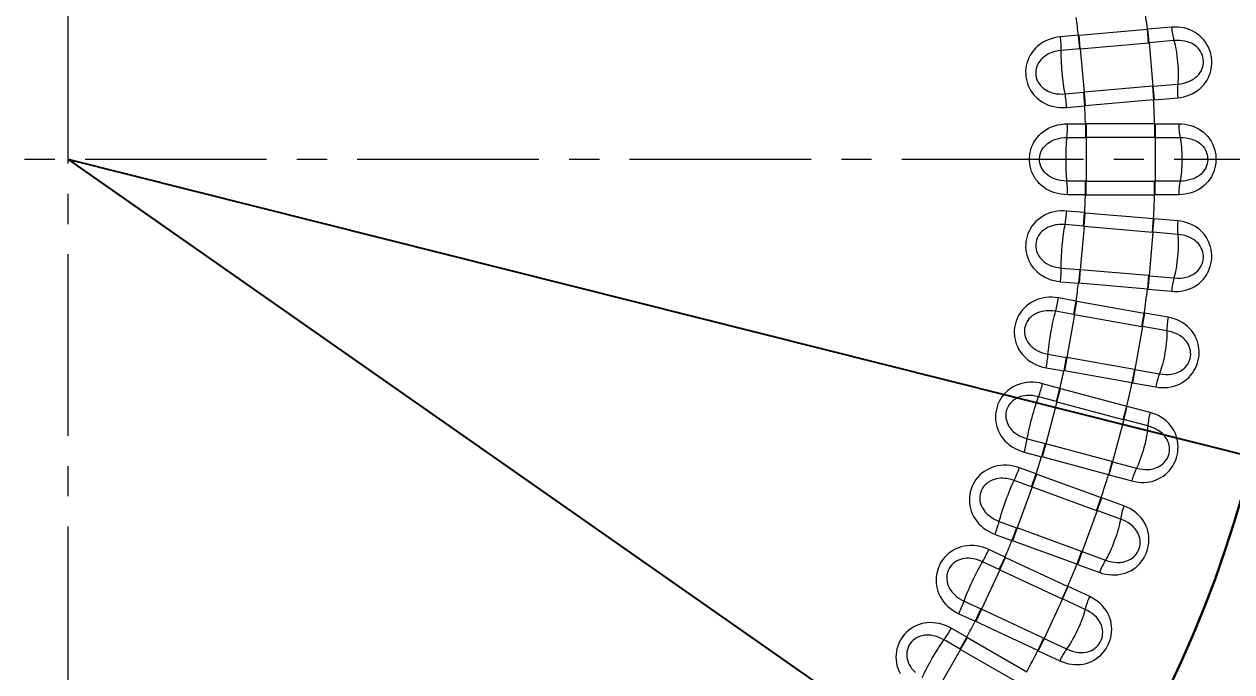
# Model space of a CAD drawing. Extents: x 407 to 892, y -26 to 445.
# Drawn here: x 550.23 to 585.16, y 168.78 to 187.52 of the extents above; entities that cross this region are included whole.
import ezdxf

# ---------------------------------------------------------------- set-up
doc = ezdxf.new("R2010")
doc.units = 0
doc.header["$LTSCALE"] = 7
doc.header["$MEASUREMENT"] = 0
doc.linetypes.add('CENTER2', pattern=[1.125, 0.75, -0.125, 0.125, -0.125])
doc.layers.get('0').update_dxf_attribs({"linetype": 'CONTINUOUS', "lineweight": 15})
for name, color, linetype, lineweight in [('1', 1, 'CENTER2', 15), ('3', 3, 'CONTINUOUS', 30), ('8', 251, 'CONTINUOUS', 15)]:
    doc.layers.add(name, color=color, linetype=linetype, lineweight=lineweight)
doc.styles.add('ITALICT', font='ITALICT.shx', dxfattribs={"width": 0.8, "height": 3})
doc.dimstyles.get("Standard").update_dxf_attribs({"dimtxt": 3, "dimasz": 3, "dimexe": 0.5, "dimexo": 0.5, "dimgap": 0.8, "dimtad": 1, "dimdsep": 46, "dimtxsty": 'ITALICT', "dimcen": 0.09, "dimazin": 2, "dimtfac": 1, "dimtmove": 0, "dimatfit": 3, "dimfxl": 1, "dimtolj": 1, "dimtzin": 0, "dimarcsym": 0})

# ---------------------------------------------------------------- blocks, each defined once
blk = doc.blocks.new('*D24')
at = {"color": 0, "lineweight": -2, "transparency": 16777216}
for p, q in [((550.991, 259.614), (435.38, 259.614)), ((435.88, 256.614), (435.88, 110.614)), ((550.991, 107.614), (435.38, 107.614))]:
    blk.add_line(p, q, dxfattribs=at)
at = {"color": 0, "transparency": 16777216}
for points in [[(435.38, 256.614), (436.38, 256.614), (435.88, 259.614)], [(435.38, 110.614), (436.38, 110.614), (435.88, 107.614)]]:
    blk.add_solid(points, dxfattribs=at)
at = {"color": 0, "transparency": 16777216, "insert": (433.58, 183.614), "char_height": 3, "attachment_point": 5, "rotation": 90, "style": 'ITALICT'}
blk.add_mtext('\\A1;152', dxfattribs=at)
blk = doc.blocks.new('*D30')
at = {"color": 0, "lineweight": -2, "transparency": 16777216}
for p, q in [((551.491, 183.614), (606.77, 169.716)), ((624.471, 165.266), (609.68, 168.985))]:
    blk.add_line(p, q, dxfattribs=at)
at = {"color": 0, "transparency": 16777216}
blk.add_solid([(609.802, 169.47), (609.558, 168.5), (606.77, 169.716)], dxfattribs=at)
at = {"color": 0, "transparency": 16777216, "insert": (620.71, 168.583), "char_height": 3, "attachment_point": 5, "rotation": 345.8882, "style": 'ITALICT'}
blk.add_mtext('\\A1;R57', dxfattribs=at)
blk = doc.blocks.new('*D31')
at = {"color": 0, "lineweight": -2, "transparency": 16777216}
for p, q in [((551.491, 183.614), (605.781, 145.644)), ((627.06, 130.763), (608.239, 143.925))]:
    blk.add_line(p, q, dxfattribs=at)
blk.add_arc((551.491, 183.614), 66.25, 321.48913, 325.46446, dxfattribs=at)
at = {"color": 0, "transparency": 16777216}
blk.add_solid([(608.526, 144.335), (607.952, 143.515), (605.781, 145.644)], dxfattribs=at)
at = {"color": 0, "transparency": 16777216, "insert": (622.243, 136.938), "char_height": 3, "attachment_point": 5, "rotation": 325.032, "style": 'ITALICT'}
blk.add_mtext('\\A1;R66.25', dxfattribs=at)
blk = doc.blocks.new('*D33')
at = {"color": 0, "lineweight": -2, "transparency": 16777216}
for p, q in [((491.115, 205.588), (474.637, 211.586)), ((488.491, 183.614), (469.704, 183.614))]:
    blk.add_line(p, q, dxfattribs=at)
blk.add_arc((551.491, 183.614), 81.286, 162.11471, 177.88529, dxfattribs=at)
at = {"color": 0, "transparency": 16777216}
for points in [[(473.66, 208.74), (474.606, 208.415), (475.106, 211.415)], [(470.76, 186.604), (469.76, 186.622), (470.204, 183.614)]]:
    blk.add_solid(points, dxfattribs=at)
at = {"color": 0, "transparency": 16777216, "insert": (469.174, 198.128), "char_height": 3, "attachment_point": 5, "rotation": 80, "style": 'ITALICT'}
blk.add_mtext('\\A1;20°', dxfattribs=at)
blk = doc.blocks.new('*D34')
at = {"color": 0, "lineweight": -2, "transparency": 16777216}
for p, q in [((499.341, 235.763), (487.736, 247.368)), ((488.491, 183.614), (461.329, 183.614))]:
    blk.add_line(p, q, dxfattribs=at)
blk.add_arc((551.491, 183.614), 89.662, 136.91715, 178.08285, dxfattribs=at)
at = {"color": 0, "transparency": 16777216}
for points in [[(485.645, 245.205), (486.364, 244.51), (488.09, 247.014)], [(462.379, 186.605), (461.379, 186.621), (461.829, 183.614)]]:
    blk.add_solid(points, dxfattribs=at)
at = {"color": 0, "transparency": 16777216, "insert": (466.529, 218.806), "char_height": 3, "attachment_point": 5, "rotation": 67.5, "style": 'ITALICT'}
blk.add_mtext('\\A1;45°', dxfattribs=at)

msp = doc.modelspace()

# ---------------------------------------------------------------- linework, layer by layer
at = {"layer": '1'}
for p, q in [((551.491, 259.614), (551.491, 107.614)), ((488.991, 183.614), (613.991, 183.614))]:
    msp.add_line(p, q, dxfattribs=at)
msp.add_arc((551.491, 183.614), 57, 193.4627, 347.3297, dxfattribs=at)
at = {"layer": '3'}
for radius in [44.5, 44.5, 40.215, 35.325]:
    msp.add_circle((551.491, 183.614), radius, dxfattribs=at)
at = {"layer": '8', "lineweight": 13, "ltscale": 0.049582}
for p, q in [((580.741, 187.201), (582.717, 187.374)), ((582.896, 185.332), (580.92, 185.16)), ((580.92, 182.067), (582.896, 181.895)), ((582.717, 179.853), (580.741, 180.026)), ((582.339, 177.534), (580.386, 177.878)), ((580.204, 176.981), (582.12, 176.467)), ((581.59, 174.488), (579.674, 175.001)), ((580.814, 172.269), (578.951, 172.948)), ((578.616, 172.095), (580.414, 171.257)), ((579.714, 169.757), (577.917, 170.595))]:
    msp.add_line(p, q, dxfattribs=at)
at = {"layer": '8', "lineweight": 13, "ltscale": 0.000371345}
for p, q in [((582.717, 187.374), (582.732, 187.375)), ((582.717, 179.853), (582.732, 179.852))]:
    msp.add_line(p, q, dxfattribs=at)
at = {"layer": '8', "lineweight": 13, "ltscale": 0.009853}
for p, q in [((582.751, 186.981), (582.717, 187.374)), ((580.776, 186.809), (580.741, 187.201)), ((580.885, 185.552), (580.92, 185.16)), ((582.861, 185.725), (582.896, 185.332)), ((580.925, 184.638), (580.926, 184.244)), ((580.943, 184.638), (580.943, 184.244)), ((582.926, 184.638), (582.926, 184.244)), ((580.925, 182.589), (580.926, 182.983)), ((580.943, 182.589), (580.943, 182.983)), ((582.926, 182.589), (582.926, 182.983)), ((580.885, 181.675), (580.92, 182.067)), ((582.861, 181.502), (582.896, 181.895)), ((580.776, 180.418), (580.741, 180.026)), ((582.751, 180.246), (582.717, 179.853)), ((580.588, 179.123), (580.655, 179.511)), ((580.605, 179.12), (580.673, 179.508)), ((582.558, 178.776), (582.626, 179.164)), ((580.369, 177.881), (580.3, 177.493)), ((580.386, 177.878), (580.317, 177.49)), ((582.339, 177.534), (582.27, 177.146)), ((580.086, 176.604), (580.187, 176.985)), ((580.102, 176.6), (580.204, 176.981)), ((582.018, 176.087), (582.12, 176.467)), ((579.759, 175.386), (579.657, 175.006)), ((579.776, 175.382), (579.674, 175.001)), ((581.692, 174.868), (581.59, 174.488)), ((579.382, 174.133), (579.517, 174.503)), ((581.246, 173.455), (581.381, 173.825)), ((578.935, 172.954), (578.799, 172.584)), ((578.951, 172.948), (578.816, 172.577)), ((580.814, 172.269), (580.68, 171.899)), ((578.434, 171.745), (578.6, 172.103)), ((578.45, 171.738), (578.616, 172.095)), ((580.247, 170.9), (580.414, 171.257)), ((577.901, 170.602), (577.734, 170.245)), ((577.917, 170.595), (577.75, 170.238)), ((577.312, 169.434), (577.509, 169.775)), ((579.714, 169.757), (579.548, 169.4))]:
    msp.add_line(p, q, dxfattribs=at)
at = {"layer": '8', "lineweight": 13, "ltscale": 0.017125}
for p, q in [((583.414, 187.435), (582.732, 187.375)), ((582.941, 184.638), (583.626, 184.638)), ((583.626, 182.589), (582.941, 182.589)), ((582.732, 179.852), (583.414, 179.793)), ((582.285, 177.143), (582.96, 177.025)), ((582.796, 176.286), (582.134, 176.463)), ((581.604, 174.484), (582.266, 174.307)), ((582.038, 173.585), (581.394, 173.82)), ((580.694, 171.894), (581.337, 171.66)), ((581.048, 170.961), (580.427, 171.251)), ((579.561, 169.393), (580.182, 169.104))]:
    msp.add_line(p, q, dxfattribs=at)
at = {"layer": '8', "lineweight": 13, "ltscale": 0.009852}
for p, q in [((582.768, 186.983), (582.732, 187.375)), ((580.759, 186.807), (580.723, 187.2)), ((580.869, 185.551), (580.902, 185.158)), ((582.878, 185.727), (582.91, 185.334)), ((582.941, 184.638), (582.943, 184.244)), ((582.941, 182.589), (582.943, 182.983)), ((580.869, 181.676), (580.902, 182.069)), ((582.878, 181.5), (582.91, 181.893)), ((580.759, 180.42), (580.723, 180.027)), ((582.768, 180.244), (582.732, 179.852)), ((582.574, 178.773), (582.641, 179.161)), ((582.355, 177.531), (582.285, 177.143)), ((582.034, 176.082), (582.134, 176.463)), ((581.708, 174.864), (581.604, 174.484)), ((579.366, 174.139), (579.5, 174.509)), ((577.297, 169.442), (577.494, 169.784)), ((579.729, 169.75), (579.561, 169.393))]:
    msp.add_line(p, q, dxfattribs=at)
at = {"layer": '8', "lineweight": 13, "ltscale": 0.012961}
for p, q in [((580.723, 187.2), (580.207, 187.155)), ((580.386, 185.113), (580.902, 185.158)), ((580.406, 184.639), (580.925, 184.638)), ((580.925, 182.589), (580.406, 182.589)), ((580.902, 182.069), (580.386, 182.114)), ((580.207, 180.072), (580.723, 180.027)), ((580.655, 179.511), (580.145, 179.602)), ((579.789, 177.583), (580.3, 177.493)), ((580.187, 176.985), (579.686, 177.12)), ((579.156, 175.14), (579.657, 175.006)), ((578.312, 172.761), (578.799, 172.584)), ((578.6, 172.103), (578.13, 172.322)), ((577.264, 170.464), (577.734, 170.245)), ((577.494, 169.784), (577.045, 170.043))]:
    msp.add_line(p, q, dxfattribs=at)
at = {"layer": '8', "lineweight": 13, "ltscale": 0.0004458}
for p, q in [((580.723, 187.2), (580.741, 187.201)), ((580.741, 180.026), (580.723, 180.027))]:
    msp.add_line(p, q, dxfattribs=at)
at = {"layer": '8', "lineweight": 13, "ltscale": 0.049583}
for p, q in [((580.776, 186.809), (582.751, 186.981)), ((582.861, 185.725), (580.885, 185.552)), ((582.926, 184.638), (580.943, 184.638)), ((582.926, 184.244), (580.943, 184.244)), ((580.943, 182.983), (582.926, 182.983)), ((580.943, 182.589), (582.926, 182.589)), ((580.885, 181.675), (582.861, 181.502)), ((582.751, 180.246), (580.776, 180.418)), ((580.673, 179.508), (582.626, 179.164)), ((580.605, 179.12), (582.558, 178.776)), ((582.27, 177.146), (580.317, 177.49)), ((580.102, 176.6), (582.018, 176.087)), ((581.692, 174.868), (579.776, 175.382)), ((579.517, 174.503), (581.381, 173.825)), ((579.382, 174.133), (581.246, 173.455)), ((580.68, 171.899), (578.816, 172.577)), ((578.45, 171.738), (580.247, 170.9)), ((579.548, 169.4), (577.75, 170.238)), ((577.509, 169.775), (579.227, 168.783)), ((577.312, 169.434), (579.03, 168.442))]:
    msp.add_line(p, q, dxfattribs=at)
at = {"layer": '8', "lineweight": 13, "ltscale": 0.000417412}
for p, q in [((582.751, 186.981), (582.768, 186.983)), ((582.861, 185.725), (582.878, 185.727)), ((582.861, 181.502), (582.878, 181.5)), ((582.751, 180.246), (582.768, 180.244))]:
    msp.add_line(p, q, dxfattribs=at)
at = {"layer": '8', "lineweight": 13, "ltscale": 0.01795}
for p, q in [((583.483, 187.047), (582.768, 186.983)), ((582.943, 184.244), (583.661, 184.245)), ((583.661, 182.982), (582.943, 182.983)), ((582.768, 180.244), (583.483, 180.18)), ((583.282, 178.65), (582.574, 178.773)), ((582.355, 177.531), (583.062, 177.405)), ((582.728, 175.898), (582.034, 176.082)), ((581.708, 174.864), (582.401, 174.677)), ((581.937, 173.205), (581.261, 173.449)), ((580.83, 172.264), (581.504, 172.017)), ((580.914, 170.591), (580.262, 170.893)), ((579.729, 169.75), (580.379, 169.445))]:
    msp.add_line(p, q, dxfattribs=at)
at = {"layer": '8', "lineweight": 13, "ltscale": 0.031529}
for p, q in [((582.768, 186.983), (582.878, 185.727)), ((580.776, 186.809), (580.885, 185.552)), ((580.943, 184.244), (580.943, 182.983)), ((582.943, 184.244), (582.943, 182.983)), ((580.885, 181.675), (580.776, 180.418)), ((582.878, 181.5), (582.768, 180.244)), ((580.605, 179.12), (580.386, 177.878)), ((580.102, 176.6), (579.776, 175.382)), ((582.034, 176.082), (581.708, 174.864)), ((579.382, 174.133), (578.951, 172.948)), ((578.45, 171.738), (577.917, 170.595)), ((577.312, 169.434), (576.681, 168.341))]:
    msp.add_line(p, q, dxfattribs=at)
at = {"layer": '8', "lineweight": 13, "ltscale": 0.013374}
for p, q in [((580.759, 186.807), (580.226, 186.76)), ((580.336, 185.505), (580.869, 185.551)), ((580.391, 184.243), (580.926, 184.244)), ((580.926, 182.983), (580.391, 182.984)), ((580.869, 181.676), (580.336, 181.722)), ((580.226, 180.467), (580.759, 180.42)), ((580.588, 179.123), (580.061, 179.215)), ((579.842, 177.975), (580.369, 177.881)), ((580.086, 176.604), (579.569, 176.742)), ((579.243, 175.525), (579.759, 175.386)), ((579.366, 174.139), (578.863, 174.321)), ((578.432, 173.137), (578.935, 172.954)), ((578.434, 171.745), (577.949, 171.971)), ((577.417, 170.829), (577.901, 170.602)), ((577.297, 169.442), (576.834, 169.709))]:
    msp.add_line(p, q, dxfattribs=at)
at = {"layer": '8', "lineweight": 13, "ltscale": 0.000424319}
for p, q in [((580.759, 186.807), (580.776, 186.809)), ((580.776, 180.418), (580.759, 180.42))]:
    msp.add_line(p, q, dxfattribs=at)
at = {"layer": '8', "lineweight": 13, "ltscale": 0.000424252}
for p, q in [((580.885, 185.552), (580.869, 185.551)), ((580.869, 181.676), (580.885, 181.675))]:
    msp.add_line(p, q, dxfattribs=at)
at = {"layer": '8', "lineweight": 13, "ltscale": 0.017949}
for p, q in [((582.878, 185.727), (583.593, 185.788)), ((583.593, 181.439), (582.878, 181.5))]:
    msp.add_line(p, q, dxfattribs=at)
at = {"layer": '8', "lineweight": 13, "ltscale": 0.000445666}
for p, q in [((580.92, 185.16), (580.902, 185.158)), ((580.902, 182.069), (580.92, 182.067))]:
    msp.add_line(p, q, dxfattribs=at)
at = {"layer": '8', "lineweight": 13, "ltscale": 0.000371545}
for p, q in [((582.896, 185.332), (582.91, 185.334)), ((582.896, 181.895), (582.91, 181.893))]:
    msp.add_line(p, q, dxfattribs=at)
at = {"layer": '8', "lineweight": 13, "ltscale": 0.017124}
for p, q in [((582.91, 185.334), (583.593, 185.394)), ((583.593, 181.833), (582.91, 181.893)), ((583.315, 179.042), (582.641, 179.161))]:
    msp.add_line(p, q, dxfattribs=at)
at = {"layer": '8', "lineweight": 13, "ltscale": 0.00044632}
for p, q in [((580.943, 184.638), (580.925, 184.638)), ((580.925, 182.589), (580.943, 182.589))]:
    msp.add_line(p, q, dxfattribs=at)
at = {"layer": '8', "lineweight": 13, "ltscale": 0.000370789}
for p, q in [((582.926, 184.638), (582.941, 184.638)), ((582.941, 182.589), (582.926, 182.589))]:
    msp.add_line(p, q, dxfattribs=at)
at = {"layer": '8', "lineweight": 13, "ltscale": 0.000424957}
for p, q in [((580.943, 184.244), (580.926, 184.244)), ((580.926, 182.983), (580.943, 182.983))]:
    msp.add_line(p, q, dxfattribs=at)
at = {"layer": '8', "lineweight": 13, "ltscale": 0.000417328}
for p, q in [((582.926, 184.244), (582.943, 184.244)), ((582.943, 182.983), (582.926, 182.983))]:
    msp.add_line(p, q, dxfattribs=at)
at = {"layer": '8', "lineweight": 13, "ltscale": 0.000445406}
msp.add_line((580.655, 179.511), (580.673, 179.508), dxfattribs=at)
at = {"layer": '8', "lineweight": 13, "ltscale": 0.000424458}
msp.add_line((580.588, 179.123), (580.605, 179.12), dxfattribs=at)
at = {"layer": '8', "lineweight": 13, "ltscale": 0.000371291}
msp.add_line((582.626, 179.164), (582.641, 179.161), dxfattribs=at)
at = {"layer": '8', "lineweight": 13, "ltscale": 0.03153}
for p, q in [((582.574, 178.773), (582.355, 177.531)), ((581.261, 173.449), (580.83, 172.264)), ((580.262, 170.893), (579.729, 169.75))]:
    msp.add_line(p, q, dxfattribs=at)
at = {"layer": '8', "lineweight": 13, "ltscale": 0.000416811}
msp.add_line((582.558, 178.776), (582.574, 178.773), dxfattribs=at)
at = {"layer": '8', "lineweight": 13, "ltscale": 0.00042459}
msp.add_line((580.386, 177.878), (580.369, 177.881), dxfattribs=at)
at = {"layer": '8', "lineweight": 13, "ltscale": 0.000445539}
msp.add_line((580.317, 177.49), (580.3, 177.493), dxfattribs=at)
at = {"layer": '8', "lineweight": 13, "ltscale": 0.000417696}
msp.add_line((582.339, 177.534), (582.355, 177.531), dxfattribs=at)
at = {"layer": '8', "lineweight": 13, "ltscale": 0.000371025}
msp.add_line((582.27, 177.146), (582.285, 177.143), dxfattribs=at)
at = {"layer": '8', "lineweight": 13, "ltscale": 0.00044619}
msp.add_line((580.187, 176.985), (580.204, 176.981), dxfattribs=at)
at = {"layer": '8', "lineweight": 13, "ltscale": 0.000424713}
msp.add_line((580.086, 176.604), (580.102, 176.6), dxfattribs=at)
at = {"layer": '8', "lineweight": 13, "ltscale": 0.000371442}
msp.add_line((582.12, 176.467), (582.134, 176.463), dxfattribs=at)
at = {"layer": '8', "lineweight": 13, "ltscale": 0.000416948}
msp.add_line((582.018, 176.087), (582.034, 176.082), dxfattribs=at)
at = {"layer": '8', "lineweight": 13, "ltscale": 0.000424371}
msp.add_line((579.776, 175.382), (579.759, 175.386), dxfattribs=at)
at = {"layer": '8', "lineweight": 13, "ltscale": 0.000445651}
msp.add_line((579.674, 175.001), (579.657, 175.006), dxfattribs=at)
at = {"layer": '8', "lineweight": 13, "ltscale": 0.012962}
msp.add_line((579.5, 174.509), (579.013, 174.687), dxfattribs=at)
at = {"layer": '8', "lineweight": 13, "ltscale": 0.000417146}
msp.add_line((581.692, 174.868), (581.708, 174.864), dxfattribs=at)
at = {"layer": '8', "lineweight": 13, "ltscale": 0.000445521}
msp.add_line((579.5, 174.509), (579.517, 174.503), dxfattribs=at)
at = {"layer": '8', "lineweight": 13, "ltscale": 0.000370851}
msp.add_line((581.59, 174.488), (581.604, 174.484), dxfattribs=at)
at = {"layer": '8', "lineweight": 13, "ltscale": 0.000424532}
msp.add_line((579.366, 174.139), (579.382, 174.133), dxfattribs=at)
at = {"layer": '8', "lineweight": 13, "ltscale": 0.009851}
for p, q in [((581.261, 173.449), (581.394, 173.82)), ((580.83, 172.264), (580.694, 171.894)), ((580.262, 170.893), (580.427, 171.251))]:
    msp.add_line(p, q, dxfattribs=at)
at = {"layer": '8', "lineweight": 13, "ltscale": 0.00037076}
msp.add_line((581.381, 173.825), (581.394, 173.82), dxfattribs=at)
at = {"layer": '8', "lineweight": 13, "ltscale": 0.000417037}
msp.add_line((581.246, 173.455), (581.261, 173.449), dxfattribs=at)
at = {"layer": '8', "lineweight": 13, "ltscale": 0.000424794}
msp.add_line((578.951, 172.948), (578.935, 172.954), dxfattribs=at)
at = {"layer": '8', "lineweight": 13, "ltscale": 0.000445782}
msp.add_line((578.816, 172.577), (578.799, 172.584), dxfattribs=at)
at = {"layer": '8', "lineweight": 13, "ltscale": 0.000417559}
msp.add_line((580.814, 172.269), (580.83, 172.264), dxfattribs=at)
at = {"layer": '8', "lineweight": 13, "ltscale": 0.000446113}
msp.add_line((578.6, 172.103), (578.616, 172.095), dxfattribs=at)
at = {"layer": '8', "lineweight": 13, "ltscale": 0.000370693}
msp.add_line((580.68, 171.899), (580.694, 171.894), dxfattribs=at)
at = {"layer": '8', "lineweight": 13, "ltscale": 0.000424266}
msp.add_line((578.434, 171.745), (578.45, 171.738), dxfattribs=at)
at = {"layer": '8', "lineweight": 13, "ltscale": 0.000370987}
msp.add_line((580.414, 171.257), (580.427, 171.251), dxfattribs=at)
at = {"layer": '8', "lineweight": 13, "ltscale": 0.000417123}
msp.add_line((580.247, 170.9), (580.262, 170.893), dxfattribs=at)
at = {"layer": '8', "lineweight": 13, "ltscale": 0.000424589}
msp.add_line((577.917, 170.595), (577.901, 170.602), dxfattribs=at)
at = {"layer": '8', "lineweight": 13, "ltscale": 0.000445422}
msp.add_line((577.75, 170.238), (577.734, 170.245), dxfattribs=at)
at = {"layer": '8', "lineweight": 13, "ltscale": 0.000445997}
msp.add_line((577.494, 169.784), (577.509, 169.775), dxfattribs=at)
at = {"layer": '8', "lineweight": 13, "ltscale": 0.000417768}
msp.add_line((579.714, 169.757), (579.729, 169.75), dxfattribs=at)
at = {"layer": '8', "lineweight": 13, "ltscale": 0.000424518}
msp.add_line((577.297, 169.442), (577.312, 169.434), dxfattribs=at)
at = {"layer": '8', "lineweight": 13, "ltscale": 0.000371403}
msp.add_line((579.548, 169.4), (579.561, 169.393), dxfattribs=at)
at = {"layer": '8', "lineweight": 13}
for points in [[(583.593, 185.394), (583.681, 185.405), (583.768, 185.422), (583.853, 185.446), (583.936, 185.475), (584.015, 185.511), (584.091, 185.552), (584.163, 185.599), (584.23, 185.652), (584.29, 185.708), (584.346, 185.769), (584.396, 185.835), (584.441, 185.904), (584.479, 185.977), (584.511, 186.053), (584.537, 186.131), (584.557, 186.211), (584.57, 186.293), (584.577, 186.376), (584.577, 186.459), (584.57, 186.542), (584.557, 186.624), (584.537, 186.705), (584.511, 186.784), (584.479, 186.86), (584.44, 186.933), (584.397, 187.003), (584.347, 187.068), (584.292, 187.13), (584.232, 187.186), (584.168, 187.237), (584.099, 187.283), (584.027, 187.324), (583.946, 187.36), (583.863, 187.389), (583.776, 187.412), (583.687, 187.428), (583.597, 187.437), (583.506, 187.439), (583.414, 187.435)], [(580.207, 187.155), (580.114, 187.143), (580.023, 187.125), (579.934, 187.1), (579.847, 187.069), (579.764, 187.031), (579.685, 186.987), (579.61, 186.937), (579.541, 186.882), (579.479, 186.823), (579.423, 186.761), (579.373, 186.694), (579.328, 186.624), (579.29, 186.55), (579.258, 186.475), (579.232, 186.397), (579.213, 186.317), (579.201, 186.238), (579.195, 186.159), (579.196, 186.079), (579.203, 186), (579.216, 185.921), (579.235, 185.844), (579.261, 185.768), (579.292, 185.695), (579.33, 185.623), (579.373, 185.555), (579.422, 185.49), (579.477, 185.429), (579.537, 185.372), (579.601, 185.32), (579.671, 185.273), (579.744, 185.232), (579.828, 185.193), (579.915, 185.162), (580.006, 185.137), (580.099, 185.12), (580.194, 185.11), (580.29, 185.108), (580.386, 185.113)], [(583.593, 185.788), (583.683, 185.799), (583.77, 185.816), (583.854, 185.84), (583.933, 185.87), (583.971, 185.888), (584.007, 185.907), (584.041, 185.928), (584.074, 185.95), (584.121, 185.986), (584.163, 186.025), (584.202, 186.067), (584.235, 186.112), (584.267, 186.163), (584.293, 186.217), (584.313, 186.273), (584.327, 186.331), (584.335, 186.389), (584.337, 186.448), (584.333, 186.507), (584.323, 186.565), (584.307, 186.621), (584.285, 186.676), (584.257, 186.728), (584.224, 186.778), (584.186, 186.824), (584.143, 186.867), (584.106, 186.898), (584.066, 186.926), (584.023, 186.952), (583.989, 186.969), (583.954, 186.985), (583.881, 187.011), (583.803, 187.031), (583.721, 187.044), (583.643, 187.051), (583.563, 187.051), (583.483, 187.047)], [(580.226, 186.76), (580.134, 186.748), (580.045, 186.729), (580.002, 186.717), (579.959, 186.703), (579.898, 186.679), (579.841, 186.651), (579.786, 186.619), (579.736, 186.584), (579.686, 186.543), (579.641, 186.498), (579.602, 186.451), (579.568, 186.4), (579.54, 186.348), (579.518, 186.293), (579.502, 186.237), (579.491, 186.173), (579.487, 186.108), (579.491, 186.044), (579.503, 185.98), (579.522, 185.918), (579.549, 185.858), (579.583, 185.801), (579.624, 185.747), (579.671, 185.698), (579.713, 185.662), (579.758, 185.63), (579.806, 185.601), (579.858, 185.576), (579.894, 185.561), (579.932, 185.547), (580.01, 185.525), (580.092, 185.51), (580.172, 185.503), (580.253, 185.501), (580.336, 185.505)], [(580.406, 182.589), (580.313, 182.592), (580.22, 182.602), (580.129, 182.619), (580.04, 182.643), (579.954, 182.673), (579.872, 182.71), (579.793, 182.753), (579.719, 182.803), (579.652, 182.855), (579.591, 182.913), (579.535, 182.975), (579.484, 183.041), (579.44, 183.111), (579.401, 183.184), (579.369, 183.259), (579.344, 183.337), (579.325, 183.414), (579.312, 183.493), (579.305, 183.572), (579.305, 183.652), (579.312, 183.731), (579.324, 183.81), (579.343, 183.887), (579.368, 183.963), (579.399, 184.038), (579.436, 184.11), (579.48, 184.179), (579.529, 184.245), (579.583, 184.306), (579.643, 184.364), (579.708, 184.416), (579.777, 184.464), (579.858, 184.51), (579.942, 184.549), (580.03, 184.581), (580.121, 184.606), (580.215, 184.624), (580.31, 184.635), (580.406, 184.639)], [(583.626, 184.638), (583.715, 184.634), (583.803, 184.625), (583.89, 184.609), (583.975, 184.587), (584.057, 184.558), (584.136, 184.524), (584.211, 184.483), (584.283, 184.436), (584.348, 184.385), (584.409, 184.33), (584.465, 184.269), (584.515, 184.204), (584.56, 184.134), (584.598, 184.062), (584.631, 183.986), (584.658, 183.908), (584.678, 183.827), (584.692, 183.745), (584.699, 183.662), (584.699, 183.579), (584.693, 183.496), (584.681, 183.414), (584.662, 183.333), (584.636, 183.254), (584.604, 183.178), (584.567, 183.105), (584.523, 183.035), (584.474, 182.97), (584.419, 182.908), (584.36, 182.851), (584.295, 182.8), (584.226, 182.753), (584.149, 182.71), (584.069, 182.673), (583.984, 182.643), (583.897, 182.62), (583.808, 182.603), (583.717, 182.593), (583.626, 182.589)], [(580.391, 182.984), (580.298, 182.988), (580.208, 182.999), (580.163, 183.007), (580.12, 183.017), (580.057, 183.036), (579.997, 183.059), (579.941, 183.085), (579.887, 183.116), (579.834, 183.152), (579.786, 183.193), (579.742, 183.237), (579.704, 183.285), (579.672, 183.335), (579.645, 183.387), (579.624, 183.441), (579.607, 183.504), (579.598, 183.568), (579.597, 183.633), (579.603, 183.697), (579.616, 183.761), (579.638, 183.823), (579.667, 183.883), (579.703, 183.94), (579.746, 183.994), (579.784, 184.032), (579.826, 184.068), (579.872, 184.101), (579.921, 184.131), (579.956, 184.15), (579.992, 184.166), (580.068, 184.195), (580.149, 184.217), (580.227, 184.231), (580.308, 184.24), (580.391, 184.243)], [(583.661, 184.245), (583.751, 184.242), (583.839, 184.233), (583.925, 184.216), (584.006, 184.193), (584.045, 184.179), (584.083, 184.163), (584.119, 184.145), (584.154, 184.126), (584.203, 184.094), (584.249, 184.059), (584.291, 184.02), (584.329, 183.978), (584.364, 183.93), (584.395, 183.879), (584.42, 183.825), (584.439, 183.769), (584.452, 183.711), (584.459, 183.652), (584.46, 183.593), (584.455, 183.535), (584.444, 183.477), (584.427, 183.421), (584.404, 183.366), (584.375, 183.314), (584.342, 183.265), (584.303, 183.219), (584.268, 183.185), (584.23, 183.153), (584.19, 183.124), (584.158, 183.103), (584.124, 183.085), (584.053, 183.052), (583.977, 183.025), (583.897, 183.005), (583.82, 182.992), (583.741, 182.984), (583.661, 182.982)], [(580.386, 182.114), (580.292, 182.119), (580.199, 182.117), (580.107, 182.108), (580.016, 182.092), (579.928, 182.069), (579.842, 182.04), (579.76, 182.004), (579.682, 181.961), (579.611, 181.914), (579.545, 181.862), (579.484, 181.806), (579.428, 181.744), (579.377, 181.679), (579.333, 181.609), (579.294, 181.537), (579.262, 181.462), (579.236, 181.386), (579.217, 181.309), (579.203, 181.231), (579.196, 181.151), (579.195, 181.072), (579.201, 180.992), (579.213, 180.913), (579.231, 180.835), (579.256, 180.758), (579.287, 180.683), (579.324, 180.611), (579.367, 180.541), (579.416, 180.475), (579.471, 180.413), (579.531, 180.354), (579.596, 180.301), (579.672, 180.248), (579.752, 180.202), (579.837, 180.162), (579.926, 180.129), (580.018, 180.103), (580.112, 180.084), (580.207, 180.072)], [(580.336, 181.722), (580.243, 181.726), (580.152, 181.723), (580.107, 181.719), (580.063, 181.712), (579.999, 181.699), (579.937, 181.682), (579.878, 181.66), (579.823, 181.635), (579.766, 181.603), (579.715, 181.566), (579.668, 181.526), (579.626, 181.482), (579.589, 181.435), (579.558, 181.386), (579.532, 181.333), (579.51, 181.272), (579.495, 181.209), (579.488, 181.145), (579.488, 181.08), (579.497, 181.015), (579.512, 180.952), (579.536, 180.889), (579.567, 180.83), (579.605, 180.772), (579.64, 180.73), (579.679, 180.691), (579.721, 180.654), (579.768, 180.62), (579.801, 180.599), (579.835, 180.579), (579.909, 180.544), (579.987, 180.515), (580.064, 180.493), (580.144, 180.478), (580.226, 180.467)], [(583.414, 179.793), (583.503, 179.788), (583.592, 179.79), (583.68, 179.798), (583.766, 179.813), (583.85, 179.834), (583.932, 179.862), (584.011, 179.896), (584.086, 179.936), (584.156, 179.981), (584.221, 180.031), (584.282, 180.087), (584.338, 180.147), (584.388, 180.212), (584.433, 180.282), (584.473, 180.354), (584.506, 180.43), (584.533, 180.508), (584.554, 180.589), (584.568, 180.671), (584.576, 180.754), (584.577, 180.837), (584.572, 180.92), (584.56, 181.002), (584.541, 181.083), (584.516, 181.161), (584.485, 181.237), (584.448, 181.31), (584.404, 181.38), (584.355, 181.446), (584.301, 181.508), (584.241, 181.565), (584.177, 181.617), (584.104, 181.667), (584.027, 181.711), (583.945, 181.748), (583.861, 181.779), (583.773, 181.804), (583.684, 181.822), (583.593, 181.833)], [(583.483, 180.18), (583.573, 180.175), (583.662, 180.177), (583.749, 180.186), (583.832, 180.203), (583.872, 180.213), (583.911, 180.226), (583.949, 180.24), (583.985, 180.256), (584.037, 180.283), (584.086, 180.315), (584.131, 180.35), (584.172, 180.388), (584.212, 180.433), (584.247, 180.482), (584.276, 180.533), (584.3, 180.588), (584.318, 180.644), (584.33, 180.701), (584.336, 180.76), (584.336, 180.819), (584.33, 180.877), (584.318, 180.935), (584.3, 180.991), (584.276, 181.046), (584.247, 181.098), (584.212, 181.147), (584.181, 181.184), (584.146, 181.219), (584.108, 181.252), (584.078, 181.275), (584.046, 181.296), (583.978, 181.335), (583.905, 181.368), (583.827, 181.395), (583.751, 181.415), (583.673, 181.43), (583.593, 181.439)], [(580.145, 179.602), (580.052, 179.615), (579.96, 179.621), (579.867, 179.62), (579.775, 179.612), (579.685, 179.597), (579.597, 179.575), (579.512, 179.546), (579.431, 179.51), (579.356, 179.47), (579.286, 179.424), (579.22, 179.373), (579.159, 179.316), (579.103, 179.255), (579.052, 179.19), (579.007, 179.122), (578.968, 179.05), (578.936, 178.977), (578.91, 178.901), (578.89, 178.824), (578.876, 178.746), (578.868, 178.667), (578.867, 178.587), (578.872, 178.507), (578.883, 178.428), (578.901, 178.349), (578.925, 178.272), (578.956, 178.196), (578.993, 178.123), (579.036, 178.053), (579.085, 177.986), (579.14, 177.923), (579.2, 177.864), (579.271, 177.805), (579.347, 177.752), (579.429, 177.705), (579.514, 177.664), (579.603, 177.63), (579.695, 177.603), (579.789, 177.583)], [(580.061, 179.215), (579.969, 179.228), (579.878, 179.232), (579.833, 179.232), (579.789, 179.229), (579.724, 179.222), (579.661, 179.21), (579.6, 179.193), (579.542, 179.173), (579.484, 179.146), (579.429, 179.114), (579.379, 179.078), (579.333, 179.038), (579.292, 178.995), (579.257, 178.948), (579.227, 178.898), (579.199, 178.839), (579.179, 178.777), (579.166, 178.714), (579.161, 178.649), (579.164, 178.584), (579.174, 178.52), (579.192, 178.456), (579.217, 178.393), (579.251, 178.333), (579.281, 178.288), (579.317, 178.245), (579.356, 178.205), (579.399, 178.167), (579.43, 178.143), (579.463, 178.12), (579.533, 178.079), (579.609, 178.043), (579.684, 178.015), (579.762, 177.992), (579.842, 177.975)], [(582.96, 177.025), (583.048, 177.012), (583.136, 177.007), (583.225, 177.007), (583.312, 177.014), (583.398, 177.028), (583.482, 177.048), (583.563, 177.075), (583.642, 177.109), (583.715, 177.148), (583.784, 177.192), (583.85, 177.242), (583.911, 177.298), (583.967, 177.358), (584.018, 177.423), (584.063, 177.492), (584.103, 177.565), (584.137, 177.64), (584.164, 177.719), (584.186, 177.799), (584.201, 177.881), (584.209, 177.964), (584.211, 178.047), (584.206, 178.13), (584.195, 178.212), (584.177, 178.292), (584.152, 178.371), (584.122, 178.447), (584.085, 178.52), (584.041, 178.59), (583.993, 178.656), (583.938, 178.719), (583.879, 178.776), (583.81, 178.832), (583.737, 178.882), (583.659, 178.927), (583.578, 178.965), (583.493, 178.997), (583.405, 179.023), (583.315, 179.042)], [(583.062, 177.405), (583.151, 177.392), (583.24, 177.387), (583.327, 177.388), (583.411, 177.397), (583.452, 177.404), (583.492, 177.413), (583.531, 177.424), (583.569, 177.437), (583.623, 177.46), (583.674, 177.486), (583.722, 177.517), (583.766, 177.552), (583.81, 177.593), (583.849, 177.639), (583.883, 177.688), (583.911, 177.74), (583.934, 177.794), (583.951, 177.85), (583.963, 177.908), (583.968, 177.967), (583.967, 178.025), (583.96, 178.084), (583.947, 178.142), (583.928, 178.198), (583.903, 178.252), (583.873, 178.305), (583.844, 178.344), (583.813, 178.382), (583.778, 178.418), (583.75, 178.443), (583.721, 178.468), (583.656, 178.512), (583.586, 178.552), (583.511, 178.586), (583.437, 178.612), (583.36, 178.633), (583.282, 178.65)], [(579.686, 177.12), (579.595, 177.141), (579.503, 177.155), (579.411, 177.162), (579.319, 177.162), (579.228, 177.155), (579.138, 177.14), (579.051, 177.119), (578.967, 177.091), (578.889, 177.057), (578.815, 177.017), (578.745, 176.972), (578.679, 176.921), (578.618, 176.865), (578.562, 176.805), (578.511, 176.74), (578.466, 176.672), (578.428, 176.602), (578.395, 176.529), (578.368, 176.454), (578.348, 176.378), (578.333, 176.299), (578.325, 176.22), (578.323, 176.14), (578.327, 176.06), (578.338, 175.98), (578.356, 175.901), (578.38, 175.823), (578.41, 175.747), (578.447, 175.673), (578.49, 175.602), (578.539, 175.535), (578.593, 175.471), (578.659, 175.406), (578.731, 175.346), (578.807, 175.292), (578.889, 175.245), (578.975, 175.203), (579.064, 175.168), (579.156, 175.14)], [(579.569, 176.742), (579.479, 176.762), (579.388, 176.775), (579.343, 176.778), (579.299, 176.78), (579.234, 176.778), (579.17, 176.771), (579.108, 176.76), (579.049, 176.745), (578.988, 176.723), (578.93, 176.696), (578.877, 176.665), (578.828, 176.629), (578.784, 176.589), (578.744, 176.546), (578.71, 176.499), (578.678, 176.442), (578.652, 176.383), (578.634, 176.321), (578.623, 176.257), (578.62, 176.192), (578.624, 176.126), (578.637, 176.061), (578.657, 175.996), (578.685, 175.933), (578.711, 175.886), (578.743, 175.841), (578.778, 175.797), (578.818, 175.755), (578.847, 175.728), (578.878, 175.703), (578.944, 175.656), (579.016, 175.614), (579.088, 175.579), (579.164, 175.55), (579.243, 175.525)], [(582.266, 174.307), (582.352, 174.287), (582.44, 174.274), (582.528, 174.266), (582.616, 174.266), (582.703, 174.272), (582.788, 174.285), (582.871, 174.305), (582.953, 174.331), (583.029, 174.364), (583.102, 174.402), (583.171, 174.446), (583.237, 174.496), (583.298, 174.552), (583.354, 174.612), (583.405, 174.676), (583.451, 174.745), (583.492, 174.818), (583.526, 174.893), (583.555, 174.972), (583.577, 175.052), (583.592, 175.133), (583.601, 175.216), (583.604, 175.299), (583.6, 175.382), (583.589, 175.464), (583.571, 175.544), (583.547, 175.623), (583.517, 175.699), (583.48, 175.772), (583.437, 175.843), (583.388, 175.909), (583.334, 175.972), (583.27, 176.033), (583.202, 176.09), (583.128, 176.141), (583.05, 176.186), (582.968, 176.225), (582.883, 176.259), (582.796, 176.286)], [(582.401, 174.677), (582.489, 174.657), (582.577, 174.643), (582.663, 174.637), (582.748, 174.638), (582.79, 174.642), (582.83, 174.648), (582.87, 174.655), (582.908, 174.664), (582.964, 174.682), (583.018, 174.705), (583.068, 174.731), (583.115, 174.762), (583.162, 174.799), (583.205, 174.841), (583.243, 174.887), (583.276, 174.936), (583.304, 174.988), (583.326, 175.043), (583.342, 175.1), (583.352, 175.158), (583.356, 175.216), (583.354, 175.275), (583.346, 175.334), (583.332, 175.391), (583.312, 175.448), (583.287, 175.502), (583.262, 175.544), (583.234, 175.585), (583.203, 175.624), (583.177, 175.651), (583.149, 175.678), (583.089, 175.728), (583.023, 175.774), (582.951, 175.814), (582.88, 175.847), (582.805, 175.875), (582.728, 175.898)], [(579.013, 174.687), (578.924, 174.716), (578.834, 174.738), (578.742, 174.753), (578.651, 174.761), (578.559, 174.762), (578.469, 174.755), (578.38, 174.742), (578.294, 174.721), (578.213, 174.694), (578.136, 174.661), (578.062, 174.622), (577.992, 174.577), (577.926, 174.527), (577.865, 174.472), (577.809, 174.412), (577.758, 174.347), (577.714, 174.281), (577.675, 174.211), (577.642, 174.139), (577.615, 174.064), (577.593, 173.988), (577.578, 173.909), (577.569, 173.83), (577.567, 173.75), (577.571, 173.669), (577.581, 173.589), (577.598, 173.509), (577.622, 173.431), (577.652, 173.354), (577.689, 173.28), (577.732, 173.208), (577.781, 173.14), (577.84, 173.069), (577.906, 173.004), (577.978, 172.943), (578.055, 172.888), (578.137, 172.84), (578.223, 172.797), (578.312, 172.761)], [(578.863, 174.321), (578.775, 174.349), (578.686, 174.369), (578.642, 174.377), (578.598, 174.382), (578.532, 174.386), (578.468, 174.385), (578.406, 174.379), (578.345, 174.369), (578.282, 174.353), (578.223, 174.331), (578.167, 174.304), (578.115, 174.273), (578.068, 174.237), (578.025, 174.197), (577.986, 174.153), (577.949, 174.1), (577.919, 174.043), (577.895, 173.983), (577.879, 173.92), (577.87, 173.855), (577.869, 173.79), (577.875, 173.724), (577.89, 173.658), (577.912, 173.593), (577.934, 173.543), (577.962, 173.495), (577.993, 173.448), (578.029, 173.403), (578.056, 173.374), (578.084, 173.346), (578.146, 173.293), (578.214, 173.245), (578.283, 173.204), (578.356, 173.168), (578.432, 173.137)], [(581.337, 171.66), (581.422, 171.633), (581.508, 171.612), (581.595, 171.597), (581.683, 171.589), (581.77, 171.587), (581.856, 171.593), (581.941, 171.605), (582.024, 171.625), (582.103, 171.65), (582.179, 171.682), (582.252, 171.72), (582.321, 171.764), (582.387, 171.814), (582.448, 171.869), (582.505, 171.929), (582.557, 171.993), (582.603, 172.062), (582.644, 172.134), (582.679, 172.21), (582.708, 172.288), (582.731, 172.368), (582.747, 172.449), (582.757, 172.532), (582.76, 172.615), (582.756, 172.697), (582.746, 172.779), (582.729, 172.859), (582.705, 172.938), (582.675, 173.014), (582.638, 173.088), (582.595, 173.158), (582.547, 173.226), (582.489, 173.292), (582.425, 173.355), (582.357, 173.412), (582.283, 173.464), (582.205, 173.51), (582.123, 173.55), (582.038, 173.585)], [(581.504, 172.017), (581.59, 171.989), (581.677, 171.968), (581.762, 171.954), (581.847, 171.948), (581.889, 171.948), (581.93, 171.95), (581.97, 171.954), (582.009, 171.96), (582.066, 171.973), (582.121, 171.991), (582.174, 172.013), (582.223, 172.039), (582.274, 172.073), (582.32, 172.111), (582.362, 172.153), (582.399, 172.199), (582.431, 172.249), (582.458, 172.301), (582.479, 172.356), (582.494, 172.413), (582.503, 172.471), (582.506, 172.53), (582.504, 172.589), (582.495, 172.647), (582.48, 172.705), (582.459, 172.762), (582.438, 172.806), (582.414, 172.849), (582.386, 172.89), (582.362, 172.92), (582.337, 172.949), (582.282, 173.004), (582.22, 173.055), (582.151, 173.102), (582.083, 173.14), (582.011, 173.175), (581.937, 173.205)], [(578.13, 172.322), (578.044, 172.359), (577.956, 172.388), (577.866, 172.412), (577.776, 172.428), (577.685, 172.436), (577.594, 172.438), (577.505, 172.432), (577.417, 172.419), (577.334, 172.399), (577.254, 172.373), (577.177, 172.34), (577.104, 172.302), (577.034, 172.257), (576.968, 172.208), (576.907, 172.153), (576.851, 172.093), (576.801, 172.031), (576.756, 171.965), (576.717, 171.896), (576.683, 171.824), (576.655, 171.749), (576.633, 171.673), (576.617, 171.594), (576.608, 171.515), (576.605, 171.434), (576.608, 171.353), (576.618, 171.272), (576.635, 171.192), (576.659, 171.113), (576.689, 171.036), (576.725, 170.961), (576.768, 170.888), (576.821, 170.813), (576.881, 170.742), (576.947, 170.675), (577.019, 170.614), (577.097, 170.558), (577.178, 170.508), (577.264, 170.464)], [(577.949, 171.971), (577.864, 172.006), (577.777, 172.034), (577.733, 172.045), (577.69, 172.054), (577.625, 172.064), (577.561, 172.069), (577.498, 172.069), (577.437, 172.064), (577.373, 172.053), (577.312, 172.036), (577.254, 172.015), (577.2, 171.988), (577.149, 171.956), (577.103, 171.92), (577.061, 171.88), (577.019, 171.83), (576.984, 171.776), (576.955, 171.718), (576.933, 171.657), (576.919, 171.593), (576.912, 171.528), (576.913, 171.462), (576.921, 171.395), (576.938, 171.328), (576.956, 171.277), (576.979, 171.226), (577.006, 171.177), (577.039, 171.129), (577.062, 171.098), (577.088, 171.067), (577.145, 171.009), (577.209, 170.955), (577.274, 170.909), (577.344, 170.867), (577.417, 170.829)], [(580.182, 169.104), (580.264, 169.07), (580.348, 169.041), (580.433, 169.019), (580.52, 169.003), (580.606, 168.994), (580.693, 168.992), (580.778, 168.997), (580.863, 169.009), (580.943, 169.028), (581.022, 169.053), (581.098, 169.084), (581.171, 169.122), (581.241, 169.166), (581.307, 169.215), (581.369, 169.27), (581.426, 169.33), (581.478, 169.394), (581.525, 169.463), (581.567, 169.535), (581.602, 169.61), (581.632, 169.688), (581.655, 169.768), (581.672, 169.849), (581.682, 169.931), (581.686, 170.014), (581.683, 170.096), (581.673, 170.177), (581.656, 170.258), (581.632, 170.337), (581.602, 170.413), (581.566, 170.487), (581.523, 170.558), (581.471, 170.63), (581.414, 170.697), (581.35, 170.76), (581.281, 170.819), (581.207, 170.871), (581.129, 170.919), (581.048, 170.961)], [(580.379, 169.445), (580.462, 169.41), (580.547, 169.381), (580.631, 169.36), (580.715, 169.347), (580.756, 169.343), (580.797, 169.342), (580.837, 169.342), (580.877, 169.345), (580.935, 169.353), (580.992, 169.365), (581.046, 169.383), (581.098, 169.405), (581.151, 169.434), (581.2, 169.467), (581.245, 169.506), (581.286, 169.549), (581.323, 169.595), (581.354, 169.645), (581.38, 169.698), (581.4, 169.753), (581.414, 169.81), (581.422, 169.869), (581.425, 169.928), (581.421, 169.987), (581.411, 170.046), (581.395, 170.104), (581.378, 170.15), (581.358, 170.195), (581.333, 170.238), (581.313, 170.27), (581.29, 170.301), (581.24, 170.361), (581.182, 170.417), (581.118, 170.469), (581.054, 170.514), (580.985, 170.554), (580.914, 170.591)], [(577.045, 170.043), (576.962, 170.087), (576.877, 170.125), (576.79, 170.155), (576.701, 170.179), (576.611, 170.196), (576.521, 170.205), (576.431, 170.207), (576.342, 170.202), (576.259, 170.189), (576.177, 170.17), (576.097, 170.144), (576.02, 170.112), (575.947, 170.074), (575.877, 170.03), (575.812, 169.981), (575.75, 169.927), (575.695, 169.869), (575.645, 169.807), (575.6, 169.742), (575.56, 169.673), (575.525, 169.601), (575.497, 169.527), (575.474, 169.45), (575.458, 169.372), (575.448, 169.292), (575.444, 169.211), (575.447, 169.129), (575.457, 169.048), (575.473, 168.967), (575.496, 168.888), (575.526, 168.81), (575.562, 168.734)], [(576.834, 169.709), (576.752, 169.752), (576.668, 169.787), (576.625, 169.802), (576.583, 169.815), (576.519, 169.83), (576.456, 169.841), (576.393, 169.846), (576.332, 169.846), (576.267, 169.841), (576.205, 169.83), (576.146, 169.813), (576.089, 169.791), (576.036, 169.764), (575.987, 169.733), (575.941, 169.696), (575.895, 169.65), (575.855, 169.599), (575.821, 169.544), (575.794, 169.485), (575.775, 169.423), (575.762, 169.358), (575.757, 169.292), (575.76, 169.225), (575.77, 169.157), (575.784, 169.104), (575.802, 169.052), (575.825, 169), (575.853, 168.95), (575.874, 168.917), (575.897, 168.884), (575.949, 168.821), (576.008, 168.762)]]:
    msp.add_lwpolyline(points, dxfattribs=at)
for centre, radius, start, end in [((551.491, 183.614), 31.452, 6.867, 8.133), ((551.491, 183.614), 29.452, 6.9938, 8.0062), ((585.395, 187.579), 1.985, 184.1767, 195.5589), ((576.215, 186.759), 4.011, 0.0105, 5.6618), ((576.386, 184.809), 4.011, 4.3381, 9.9895), ((585.568, 185.596), 1.985, 174.4412, 185.8233), ((551.491, 183.614), 29.452, 1.9938, 3.0062), ((551.491, 183.614), 31.452, 1.867, 3.133), ((576.395, 184.592), 4.011, 355.0105, 0.6619), ((585.611, 184.609), 1.985, 179.1767, 190.5589), ((576.395, 182.635), 4.011, 359.3382, 4.9895), ((585.611, 182.618), 1.985, 169.4411, 180.8233), ((551.491, 183.614), 29.452, 356.9938, 358.0062), ((551.491, 183.614), 31.452, 356.867, 358.133), ((576.386, 182.418), 4.011, 350.0105, 355.6618), ((585.568, 181.632), 1.985, 174.1767, 185.5589), ((576.215, 180.468), 4.011, 354.3381, 359.9895), ((551.491, 183.614), 29.452, 351.9938, 353.0062), ((585.395, 179.648), 1.985, 164.4412, 175.8233), ((576.187, 180.253), 4.011, 345.0105, 350.6618), ((551.491, 183.614), 31.452, 351.867, 353.133), ((585.266, 178.669), 1.985, 169.1767, 180.5589), ((575.847, 178.325), 4.011, 349.3381, 354.9895), ((551.491, 183.614), 29.452, 346.9938, 348.0062), ((575.8, 178.113), 4.011, 340.0105, 345.6618), ((551.491, 183.614), 31.452, 346.867, 348.133), ((584.92, 176.708), 1.985, 159.4411, 170.8233), ((584.706, 175.744), 1.985, 164.1767, 175.5589), ((575.293, 176.222), 4.011, 344.3381, 349.9895), ((551.491, 183.614), 29.452, 341.9938, 343.0062), ((575.228, 176.015), 4.011, 335.0105, 340.6618), ((584.191, 173.821), 1.985, 154.4412, 165.8233), ((551.491, 183.614), 31.452, 341.867, 343.133), ((583.894, 172.879), 1.985, 159.1767, 170.5589), ((574.558, 174.176), 4.011, 339.3382, 344.9895), ((551.491, 183.614), 29.452, 336.9938, 338.0062), ((574.475, 173.975), 4.011, 330.0105, 335.6618), ((551.491, 183.614), 31.452, 336.867, 338.133), ((583.213, 171.008), 1.985, 149.4411, 160.8233), ((573.648, 172.201), 4.011, 334.3382, 339.9895), ((582.835, 170.096), 1.985, 154.1767, 165.5589), ((551.491, 183.614), 29.452, 331.9938, 333.0062), ((573.548, 172.009), 4.011, 325.0105, 330.6618), ((581.994, 168.291), 1.985, 144.4412, 155.8233), ((551.491, 183.614), 31.452, 331.867, 333.133)]:
    msp.add_arc(centre, radius, start, end, dxfattribs=at)
at = {"layer": '8', "lineweight": 13, "extrusion": (0, 0, -1)}
for centre, major_axis, ratio, start_param, end_param in [((583.454, 186.41), (-0.07, 0.797), 0.171335, 0.660114, 2.481479), ((580.324, 186.136), (-0.07, 0.797), 0.08912, 3.80602, 5.618757), ((580.435, 183.614), (0, 0.8), 0.08912, 3.806021, 5.618758), ((583.577, 183.614), (0, 0.8), 0.171335, 0.660113, 2.481479), ((580.324, 181.091), (0.07, 0.797), 0.08912, 3.80602, 5.618757), ((583.454, 180.817), (0.07, 0.797), 0.171335, 0.660114, 2.481479), ((579.995, 178.587), (0.139, 0.788), 0.08912, 3.80602, 5.618757), ((583.089, 178.042), (0.139, 0.788), 0.171335, 0.660114, 2.481479), ((579.448, 176.122), (0.207, 0.773), 0.08912, 3.80602, 5.618757), ((582.483, 175.309), (0.207, 0.773), 0.171335, 0.660114, 2.481479), ((578.689, 173.714), (0.274, 0.752), 0.08912, 3.80602, 5.618757), ((581.641, 172.64), (0.274, 0.752), 0.171335, 0.660114, 2.481479), ((577.723, 171.381), (0.338, 0.725), 0.08912, 3.80602, 5.618757), ((580.57, 170.053), (0.338, 0.725), 0.171335, 0.660114, 2.481479), ((576.557, 169.142), (0.4, 0.693), 0.08912, 3.80602, 5.618757)]:
    msp.add_ellipse(centre, major_axis=major_axis, ratio=ratio, start_param=start_param, end_param=end_param, dxfattribs=at)

# ---------------------------------------------------------------- dimensions: what is measured, and where the dimension line sits
dim = msp.add_linear_dim(base=(435.88, 107.614), p1=(551.491, 259.614), p2=(551.491, 107.614), angle=270, dimstyle='Standard')
dim.commit()
dim.dimension.update_dxf_attribs({"geometry": '*D24', "text_midpoint": (435.88, 183.614), "dimtype": 161})
for base, line1, line2, picture, middle in [((473.841, 228.445), ((509.594, 225.51), (499.695, 235.409)), ((488.991, 183.614), (613.991, 183.614)), '*D34', (466.529, 218.806)), ((472.395, 202.359), ((488.991, 183.614), (613.991, 183.614)), ((504.271, 200.8), (491.585, 205.417)), '*D33', (469.174, 198.128))]:
    dim = msp.add_angular_dim_2l(base=base, line1=line1, line2=line2, dimstyle='Standard')
    dim.commit()
    dim.dimension.update_dxf_attribs({"geometry": picture, "text_midpoint": middle})
for mpoint, picture, middle in [((606.77, 169.716), '*D30', (620.149, 166.353)), ((605.781, 145.644), '*D31', (620.925, 135.053))]:
    dim = msp.add_radius_dim(center=(551.491, 183.614), mpoint=mpoint, dimstyle='Standard')
    dim.commit()
    dim.dimension.update_dxf_attribs({"geometry": picture, "text_midpoint": middle, "dimtype": 164})

doc.saveas('drawing.dxf')
